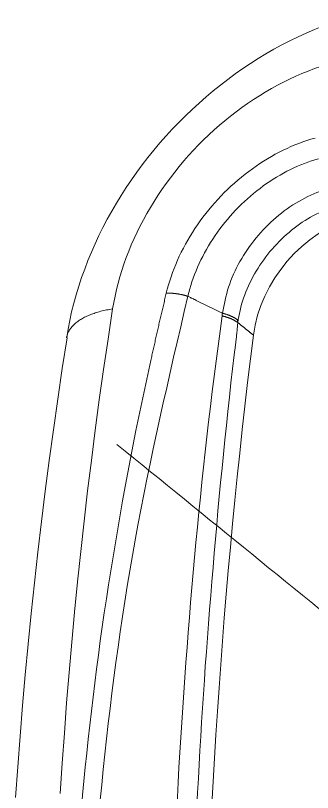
# Model space of a CAD drawing. Header units: inches. Extents: x 0 to 40, y 35.9 to 64.1.
# Drawn here: x 13.197 to 13.884, y 59.457 to 61.256 of the extents above; entities that cross this region are included whole.
import ezdxf

# ---------------------------------------------------------------- set-up
doc = ezdxf.new("R2010")
doc.units = ezdxf.units.IN
doc.header["$MEASUREMENT"] = 0
doc.linetypes.add('AI-Linetype-1', pattern=[3.197172, 1.480796, -0.572126, 0.572126, -0.572126])
doc.layers.add('1', color=7, linetype='Continuous')
doc.layers.add('2', color=7, linetype='Continuous')

# ---------------------------------------------------------------- blocks, each defined once
blk = doc.blocks.new('block 717')
at = {"layer": '1', "color": 23, "linetype": 'AI-Linetype-1', "lineweight": 13, "true_color": 0xcc7f66}
blk.add_lwpolyline([(14.4078, 59.4695), (14.3883, 59.4853), (14.3687, 59.5012), (14.3492, 59.5171), (14.3297, 59.5329), (14.3102, 59.5488), (14.2906, 59.5647), (14.2711, 59.5805), (14.2516, 59.5964), (14.2321, 59.6123), (14.2126, 59.6281), (14.193, 59.644), (14.1735, 59.6599), (14.154, 59.6757), (14.1345, 59.6916), (14.115, 59.7075), (14.0954, 59.7233), (14.0759, 59.7392), (14.0564, 59.7551), (14.0369, 59.771), (14.0173, 59.7868), (13.9978, 59.8027), (13.9783, 59.8186), (13.9588, 59.8344), (13.9393, 59.8503), (13.9197, 59.8662), (13.9002, 59.882), (13.8807, 59.8979), (13.8612, 59.9138), (13.8417, 59.9296), (13.8221, 59.9455), (13.8026, 59.9614), (13.7831, 59.9772), (13.7636, 59.9931), (13.744, 60.009), (13.7245, 60.0248), (13.705, 60.0407), (13.6855, 60.0566), (13.666, 60.0724), (13.6464, 60.0883), (13.6269, 60.1042), (13.6074, 60.1201), (13.5879, 60.1359), (13.5684, 60.1518), (13.5488, 60.1677), (13.5293, 60.1835), (13.5098, 60.1994), (13.4903, 60.2153), (13.4707, 60.2311), (13.4512, 60.247), (13.4317, 60.2629)], dxfattribs=at)
blk = doc.blocks.new('block 1205')
at = {"layer": '2', "color": 7, "lineweight": 18, "true_color": 0xffffff}
blk.add_open_spline([(13.9816, 60.7893), (13.8634, 60.7568), (13.7631, 60.6395), (13.7477, 60.5157)], degree=3, dxfattribs=at)
blk = doc.blocks.new('block 1206')
at = {"layer": '2', "color": 7, "lineweight": 18, "true_color": 0xffffff}
blk.add_open_spline([(13.7477, 60.5157), (13.6026, 59.3476), (13.5941, 58.2042), (13.7224, 57.1113)], degree=3, dxfattribs=at)
blk = doc.blocks.new('block 1602')
at = {"layer": '2', "color": 7, "lineweight": 18, "true_color": 0xffffff}
blk.add_lwpolyline([(13.3164, 60.5091), (13.3054, 60.4383), (13.2948, 60.3674), (13.2847, 60.2966), (13.275, 60.2257), (13.2658, 60.1548), (13.2571, 60.0839), (13.2488, 60.013), (13.2409, 59.942), (13.2334, 59.8711), (13.2264, 59.8001), (13.2197, 59.7292), (13.2134, 59.6582), (13.2076, 59.5872), (13.2022, 59.5163), (13.1972, 59.4453)], dxfattribs=at)
blk = doc.blocks.new('block 1611')
at = {"layer": '2', "color": 7, "lineweight": 18, "true_color": 0xffffff}
blk.add_lwpolyline([(13.9863, 61.2557), (13.9667, 61.2507), (13.9471, 61.245), (13.9277, 61.2384), (13.9084, 61.2311), (13.8892, 61.2232), (13.8701, 61.2149), (13.8511, 61.2063), (13.8323, 61.1971), (13.8137, 61.1875), (13.7952, 61.1775), (13.7769, 61.1669), (13.7587, 61.156), (13.7408, 61.1446), (13.7231, 61.1327), (13.7056, 61.1204), (13.6883, 61.1078), (13.6713, 61.0947), (13.6545, 61.0812), (13.6381, 61.0673), (13.6219, 61.0531), (13.606, 61.0385), (13.5904, 61.0236), (13.5751, 61.0083), (13.5601, 60.9927), (13.5455, 60.9768), (13.5312, 60.9606), (13.5172, 60.9441), (13.5037, 60.9273), (13.4905, 60.9102), (13.4777, 60.8929), (13.4653, 60.8753), (13.4533, 60.8574), (13.4417, 60.8394), (13.4305, 60.8211), (13.4197, 60.8026), (13.4094, 60.784), (13.3996, 60.7651), (13.3901, 60.7461), (13.3812, 60.727), (13.3727, 60.7076), (13.3647, 60.6882), (13.3573, 60.6686), (13.3502, 60.649), (13.3436, 60.6292), (13.3375, 60.6094), (13.3319, 60.5895), (13.3269, 60.5696), (13.3226, 60.5496), (13.319, 60.5295), (13.3161, 60.5094)], dxfattribs=at)
blk = doc.blocks.new('block 1639')
at = {"layer": '2', "color": 7, "lineweight": 18, "true_color": 0xffffff}
blk.add_open_spline([(13.676, 60.5665), (13.676, 60.5664), (13.676, 60.5663), (13.676, 60.5663), (13.676, 60.5662), (13.676, 60.5661), (13.676, 60.5661), (13.6759, 60.5659), (13.6759, 60.5658), (13.6759, 60.5658), (13.6759, 60.5657), (13.6759, 60.5656), (13.6759, 60.5656), (13.6759, 60.5654), (13.6758, 60.5653), (13.6758, 60.5653), (13.6758, 60.5652), (13.6758, 60.5651), (13.6758, 60.5651), (13.6758, 60.5649), (13.6758, 60.5648), (13.6758, 60.5648), (13.6757, 60.5647), (13.6757, 60.5646), (13.6757, 60.5646), (13.6757, 60.5644), (13.6757, 60.5643), (13.6757, 60.5643), (13.6757, 60.5642), (13.6756, 60.5641), (13.6756, 60.5641), (13.6756, 60.564), (13.6756, 60.5638), (13.6756, 60.5638), (13.6756, 60.5637), (13.6755, 60.5636), (13.6755, 60.5636), (13.6755, 60.5635), (13.6755, 60.5633), (13.6755, 60.5633), (13.6755, 60.5632), (13.6755, 60.5631), (13.6755, 60.5631), (13.6755, 60.563), (13.6754, 60.5628), (13.6754, 60.5628), (13.6754, 60.5627), (13.6754, 60.5626), (13.6754, 60.5626), (13.6754, 60.5625), (13.6754, 60.5623), (13.6754, 60.5623), (13.6753, 60.5622), (13.6753, 60.5621), (13.6753, 60.5621), (13.6753, 60.562), (13.6753, 60.5618), (13.6753, 60.5618), (13.6753, 60.5617), (13.6753, 60.5616), (13.6753, 60.5616), (13.6752, 60.5615), (13.6752, 60.5613), (13.6752, 60.5613), (13.6752, 60.5612), (13.6752, 60.5611), (13.6752, 60.5611), (13.6752, 60.561), (13.6752, 60.5609), (13.6752, 60.5609), (13.6751, 60.5607), (13.6751, 60.5606), (13.6751, 60.5606), (13.6751, 60.5605), (13.6751, 60.5604), (13.6751, 60.5604)], degree=3, knots=[0, 0, 0, 0, 1, 1, 1, 2, 2, 2, 3, 3, 3, 4, 4, 4, 5, 5, 5, 6, 6, 6, 7, 7, 7, 8, 8, 8, 9, 9, 9, 10, 10, 10, 11, 11, 11, 12, 12, 12, 13, 13, 13, 14, 14, 14, 15, 15, 15, 16, 16, 16, 17, 17, 17, 18, 18, 18, 19, 19, 19, 20, 20, 20, 21, 21, 21, 22, 22, 22, 23, 23, 23, 24, 24, 24, 25, 25, 25, 25], dxfattribs=at)
blk = doc.blocks.new('block 1651')
at = {"layer": '2', "color": 7, "lineweight": 18, "true_color": 0xffffff}
blk.add_lwpolyline([(13.4219, 60.5766), (13.4112, 60.5063), (13.401, 60.436), (13.3911, 60.3657), (13.3817, 60.2955), (13.3727, 60.2253), (13.3641, 60.1551), (13.3559, 60.085), (13.3481, 60.0148), (13.3408, 59.9447), (13.3338, 59.8746), (13.3273, 59.8046), (13.3212, 59.7345), (13.3154, 59.6645), (13.3102, 59.5945), (13.3053, 59.5246), (13.3008, 59.4546)], dxfattribs=at)
blk = doc.blocks.new('block 1696')
at = {"layer": '2', "color": 7, "lineweight": 18, "true_color": 0xffffff}
blk.add_lwpolyline([(13.7117, 60.5448), (13.7124, 60.5442), (13.7131, 60.5437), (13.7139, 60.5431), (13.7146, 60.5425), (13.7153, 60.5419), (13.716, 60.5413), (13.7167, 60.5407), (13.7175, 60.5402), (13.7182, 60.5396), (13.7189, 60.539), (13.7196, 60.5384), (13.7204, 60.5378), (13.7211, 60.5373), (13.7218, 60.5367), (13.7225, 60.5361), (13.7232, 60.5355), (13.724, 60.5349), (13.7247, 60.5343), (13.7254, 60.5338), (13.7261, 60.5332), (13.7268, 60.5326), (13.7276, 60.532), (13.7283, 60.5314), (13.729, 60.5308), (13.7297, 60.5303), (13.7304, 60.5297), (13.7312, 60.5291), (13.7319, 60.5285), (13.7326, 60.5279), (13.7333, 60.5273), (13.734, 60.5268), (13.7348, 60.5262), (13.7355, 60.5256), (13.7362, 60.525), (13.7369, 60.5244), (13.7376, 60.5239), (13.7384, 60.5233), (13.7391, 60.5227), (13.7398, 60.5221), (13.7405, 60.5215), (13.7413, 60.5209), (13.742, 60.5204), (13.7427, 60.5198), (13.7434, 60.5192), (13.7441, 60.5186), (13.7449, 60.518), (13.7456, 60.5174), (13.7463, 60.5169), (13.747, 60.5163), (13.7477, 60.5157)], dxfattribs=at)
blk = doc.blocks.new('block 1700')
at = {"layer": '2', "color": 7, "lineweight": 18, "true_color": 0xffffff}
blk.add_lwpolyline([(13.7117, 60.5448), (13.7112, 60.5452), (13.7106, 60.5456), (13.7101, 60.5459), (13.7096, 60.5463), (13.709, 60.5467), (13.7085, 60.547), (13.7079, 60.5474), (13.7073, 60.5477), (13.7068, 60.5481), (13.7062, 60.5484), (13.7056, 60.5488), (13.705, 60.5492), (13.7044, 60.5495), (13.7037, 60.5499), (13.7031, 60.5502), (13.7024, 60.5506), (13.7018, 60.5509), (13.7011, 60.5512), (13.7004, 60.5516), (13.6997, 60.5519), (13.699, 60.5522), (13.6983, 60.5525), (13.6975, 60.5529), (13.6968, 60.5532), (13.696, 60.5535), (13.6953, 60.5539), (13.6945, 60.5542), (13.6938, 60.5545), (13.693, 60.5548), (13.6922, 60.5551), (13.6914, 60.5554), (13.6906, 60.5557), (13.6898, 60.556), (13.689, 60.5563), (13.6882, 60.5566), (13.6873, 60.5569), (13.6865, 60.5572), (13.6856, 60.5574), (13.6848, 60.5577), (13.6839, 60.558), (13.6831, 60.5582), (13.6822, 60.5585), (13.6813, 60.5587), (13.6804, 60.559), (13.6795, 60.5592), (13.6786, 60.5594), (13.6778, 60.5597), (13.6769, 60.5599), (13.676, 60.5601), (13.6751, 60.5604)], dxfattribs=at)
blk = doc.blocks.new('block 1730')
at = {"layer": '2', "color": 7, "lineweight": 18, "true_color": 0xffffff}
blk.add_open_spline([(13.711, 60.5512), (13.711, 60.5511), (13.711, 60.5509), (13.711, 60.5509), (13.711, 60.5508), (13.711, 60.5507), (13.711, 60.5507), (13.711, 60.5506), (13.711, 60.5504), (13.711, 60.5504), (13.7111, 60.5503), (13.7111, 60.5502), (13.7111, 60.5502), (13.7111, 60.5501), (13.7111, 60.5499), (13.7111, 60.5499), (13.7111, 60.5498), (13.7111, 60.5497), (13.7111, 60.5497), (13.7112, 60.5495), (13.7112, 60.5494), (13.7112, 60.5494), (13.7112, 60.5493), (13.7112, 60.5492), (13.7112, 60.5492), (13.7112, 60.549), (13.7112, 60.5489), (13.7112, 60.5489), (13.7112, 60.5488), (13.7113, 60.5486), (13.7113, 60.5486), (13.7113, 60.5485), (13.7113, 60.5484), (13.7113, 60.5484), (13.7113, 60.5483), (13.7113, 60.5481), (13.7113, 60.5481), (13.7113, 60.548), (13.7113, 60.5479), (13.7113, 60.5479), (13.7114, 60.5478), (13.7114, 60.5476), (13.7114, 60.5476), (13.7114, 60.5475), (13.7114, 60.5474), (13.7114, 60.5474), (13.7114, 60.5472), (13.7114, 60.5471), (13.7114, 60.5471), (13.7114, 60.547), (13.7115, 60.5469), (13.7115, 60.5469), (13.7115, 60.5467), (13.7115, 60.5466), (13.7115, 60.5466), (13.7115, 60.5465), (13.7115, 60.5463), (13.7115, 60.5463), (13.7115, 60.5462), (13.7115, 60.5461), (13.7115, 60.5461), (13.7116, 60.546), (13.7116, 60.5458), (13.7116, 60.5458), (13.7116, 60.5457), (13.7116, 60.5456), (13.7116, 60.5456), (13.7116, 60.5455), (13.7116, 60.5453), (13.7116, 60.5453), (13.7117, 60.5452), (13.7117, 60.5451), (13.7117, 60.5451), (13.7117, 60.545), (13.7117, 60.5448), (13.7117, 60.5448)], degree=3, knots=[0, 0, 0, 0, 1, 1, 1, 2, 2, 2, 3, 3, 3, 4, 4, 4, 5, 5, 5, 6, 6, 6, 7, 7, 7, 8, 8, 8, 9, 9, 9, 10, 10, 10, 11, 11, 11, 12, 12, 12, 13, 13, 13, 14, 14, 14, 15, 15, 15, 16, 16, 16, 17, 17, 17, 18, 18, 18, 19, 19, 19, 20, 20, 20, 21, 21, 21, 22, 22, 22, 23, 23, 23, 24, 24, 24, 25, 25, 25, 25], dxfattribs=at)
blk = doc.blocks.new('block 1749')
at = {"layer": '2', "color": 7, "lineweight": 18, "true_color": 0xffffff}
blk.add_lwpolyline([(13.3628, 58.8412), (13.3634, 58.8763), (13.3641, 58.9114), (13.3649, 58.9464), (13.3657, 58.9816), (13.3667, 59.0167), (13.3679, 59.0518), (13.3693, 59.087), (13.3709, 59.1221), (13.3727, 59.1573), (13.3747, 59.1926), (13.3768, 59.2278), (13.3792, 59.263), (13.3817, 59.2983), (13.3844, 59.3336), (13.3872, 59.3689), (13.3902, 59.4042), (13.3934, 59.4395), (13.3967, 59.4749), (13.4002, 59.5102), (13.4039, 59.5455), (13.4078, 59.5809), (13.4118, 59.6162), (13.416, 59.6516), (13.4204, 59.687), (13.425, 59.7223), (13.4297, 59.7577), (13.4345, 59.7931), (13.4396, 59.8285), (13.4448, 59.8639), (13.4502, 59.8993), (13.4558, 59.9347), (13.4617, 59.9701), (13.4678, 60.0054), (13.4741, 60.0408), (13.4806, 60.0761), (13.4873, 60.1115), (13.4943, 60.1468), (13.5014, 60.1821), (13.5087, 60.2175), (13.5161, 60.2528), (13.5237, 60.2881), (13.5314, 60.3234), (13.5392, 60.3587), (13.5471, 60.394), (13.5552, 60.4292), (13.5632, 60.4645), (13.5714, 60.4998), (13.5795, 60.5351), (13.5877, 60.5704), (13.596, 60.6057)], dxfattribs=at)
blk = doc.blocks.new('block 1795')
at = {"layer": '2', "color": 7, "lineweight": 18, "true_color": 0xffffff}
blk.add_lwpolyline([(13.9234, 60.8553), (13.9162, 60.853), (13.9091, 60.8507), (13.9019, 60.8482), (13.8948, 60.8457), (13.8877, 60.8428), (13.8807, 60.8398), (13.8737, 60.8365), (13.8667, 60.833), (13.8597, 60.8293), (13.8528, 60.8254), (13.846, 60.8213), (13.8392, 60.8171), (13.8325, 60.8127), (13.8259, 60.8081), (13.8193, 60.8033), (13.8129, 60.7984), (13.8065, 60.7933), (13.8002, 60.788), (13.7941, 60.7826), (13.788, 60.777), (13.782, 60.7713), (13.7762, 60.7655), (13.7704, 60.7595), (13.7649, 60.7534), (13.7594, 60.7472), (13.7541, 60.7408), (13.7489, 60.7343), (13.7438, 60.7277), (13.7389, 60.7211), (13.7342, 60.7143), (13.7296, 60.7074), (13.7251, 60.7004), (13.7208, 60.6933), (13.7167, 60.6862), (13.7127, 60.679), (13.7089, 60.6717), (13.7052, 60.6644), (13.7018, 60.657), (13.6986, 60.6496), (13.6956, 60.6421), (13.6929, 60.6346), (13.6904, 60.6271), (13.6882, 60.6196), (13.6861, 60.612), (13.6841, 60.6045), (13.6824, 60.5969), (13.6807, 60.5893), (13.6791, 60.5817), (13.6775, 60.5741), (13.676, 60.5665)], dxfattribs=at)
blk = doc.blocks.new('block 1796')
at = {"layer": '2', "color": 7, "lineweight": 18, "true_color": 0xffffff}
blk.add_lwpolyline([(13.7117, 60.5448), (13.7128, 60.5519), (13.714, 60.559), (13.7154, 60.566), (13.7169, 60.5731), (13.7186, 60.5802), (13.7206, 60.5873), (13.7228, 60.5945), (13.7251, 60.6016), (13.7277, 60.6087), (13.7304, 60.6157), (13.7333, 60.6228), (13.7365, 60.6298), (13.7397, 60.6368), (13.7432, 60.6437), (13.7468, 60.6506), (13.7506, 60.6574), (13.7545, 60.6642), (13.7586, 60.6708), (13.7628, 60.6774), (13.7672, 60.684), (13.7718, 60.6904), (13.7764, 60.6967), (13.7813, 60.703), (13.7862, 60.7091), (13.7913, 60.7151), (13.7965, 60.721), (13.8018, 60.7267), (13.8073, 60.7324), (13.8129, 60.7379), (13.8186, 60.7433), (13.8243, 60.7485), (13.8302, 60.7536), (13.8362, 60.7586), (13.8423, 60.7635), (13.8484, 60.7682), (13.8547, 60.7727), (13.861, 60.7771), (13.8674, 60.7813), (13.8738, 60.7853), (13.8803, 60.7891), (13.8869, 60.7927), (13.8934, 60.796), (13.9001, 60.7992), (13.9068, 60.8021), (13.9135, 60.8049), (13.9202, 60.8075), (13.927, 60.81), (13.9337, 60.8125), (13.9405, 60.8148), (13.9473, 60.8172)], dxfattribs=at)
blk = doc.blocks.new('block 1799')
at = {"layer": '2', "color": 7, "lineweight": 18, "true_color": 0xffffff}
blk.add_lwpolyline([(13.9326, 61.1466), (13.9181, 61.1423), (13.9035, 61.1377), (13.8891, 61.1327), (13.8746, 61.1272), (13.8602, 61.1214), (13.8459, 61.1151), (13.8316, 61.1085), (13.8174, 61.1015), (13.8033, 61.0942), (13.7893, 61.0865), (13.7754, 61.0784), (13.7616, 61.0699), (13.748, 61.0611), (13.7345, 61.052), (13.7211, 61.0426), (13.7079, 61.0328), (13.6949, 61.0227), (13.682, 61.0123), (13.6693, 61.0017), (13.6569, 60.9907), (13.6446, 60.9794), (13.6326, 60.9678), (13.6208, 60.956), (13.6092, 60.9439), (13.5979, 60.9315), (13.5869, 60.919), (13.5761, 60.9062), (13.5657, 60.8932), (13.5555, 60.88), (13.5457, 60.8666), (13.5361, 60.8531), (13.5269, 60.8394), (13.518, 60.8255), (13.5094, 60.8114), (13.5012, 60.7973), (13.4933, 60.7829), (13.4857, 60.7685), (13.4785, 60.7539), (13.4716, 60.7393), (13.4651, 60.7246), (13.4591, 60.7099), (13.4534, 60.6952), (13.4481, 60.6804), (13.4431, 60.6656), (13.4386, 60.6508), (13.4345, 60.636), (13.4308, 60.6211), (13.4274, 60.6063), (13.4245, 60.5914), (13.4219, 60.5766)], dxfattribs=at)
blk = doc.blocks.new('block 1804')
at = {"layer": '2', "color": 7, "lineweight": 18, "true_color": 0xffffff}
blk.add_lwpolyline([(13.8904, 60.972), (13.8811, 60.9691), (13.8718, 60.9661), (13.8625, 60.963), (13.8533, 60.9597), (13.844, 60.9562), (13.8348, 60.9524), (13.8256, 60.9482), (13.8165, 60.9438), (13.8074, 60.9392), (13.7983, 60.9344), (13.7893, 60.9294), (13.7804, 60.9241), (13.7715, 60.9186), (13.7627, 60.913), (13.754, 60.9071), (13.7454, 60.901), (13.7369, 60.8947), (13.7284, 60.8882), (13.7201, 60.8816), (13.7119, 60.8747), (13.7038, 60.8677), (13.6958, 60.8605), (13.688, 60.8531), (13.6803, 60.8456), (13.6728, 60.8379), (13.6654, 60.8301), (13.6582, 60.8221), (13.6512, 60.814), (13.6443, 60.8057), (13.6376, 60.7973), (13.631, 60.7888), (13.6247, 60.7802), (13.6185, 60.7715), (13.6125, 60.7626), (13.6067, 60.7537), (13.6011, 60.7447), (13.5957, 60.7356), (13.5906, 60.7264), (13.5856, 60.7171), (13.5809, 60.7078), (13.5763, 60.6984), (13.5721, 60.689), (13.568, 60.6795), (13.5641, 60.67), (13.5605, 60.6605), (13.5571, 60.651), (13.554, 60.6414), (13.5511, 60.6319), (13.5485, 60.6223), (13.546, 60.6127)], dxfattribs=at)
blk = doc.blocks.new('block 1817')
at = {"layer": '2', "color": 7, "lineweight": 18, "true_color": 0xffffff}
blk.add_lwpolyline([(13.3152, 60.5093), (13.3155, 60.5112), (13.3159, 60.5131), (13.3164, 60.515), (13.317, 60.5169), (13.3177, 60.5188), (13.3184, 60.5206), (13.3192, 60.5224), (13.3201, 60.5242), (13.3211, 60.526), (13.3221, 60.5278), (13.3233, 60.5296), (13.3245, 60.5313), (13.3258, 60.533), (13.3272, 60.5347), (13.3287, 60.5364), (13.3302, 60.538), (13.3318, 60.5396), (13.3335, 60.5412), (13.3353, 60.5428), (13.3371, 60.5443), (13.339, 60.5458), (13.341, 60.5473), (13.3431, 60.5488), (13.3452, 60.5502), (13.3474, 60.5516), (13.3497, 60.553), (13.352, 60.5544), (13.3544, 60.5557), (13.3568, 60.557), (13.3594, 60.5582), (13.362, 60.5595), (13.3646, 60.5607), (13.3673, 60.5619), (13.3701, 60.563), (13.3729, 60.5641), (13.3758, 60.5652), (13.3788, 60.5662), (13.3818, 60.5672), (13.3848, 60.5682), (13.388, 60.5692), (13.3911, 60.57), (13.3943, 60.5709), (13.3976, 60.5718), (13.4009, 60.5726), (13.4043, 60.5733), (13.4077, 60.574), (13.4112, 60.5747), (13.4147, 60.5754), (13.4183, 60.576), (13.4219, 60.5766)], dxfattribs=at)
blk = doc.blocks.new('block 1823')
at = {"layer": '2', "color": 7, "lineweight": 18, "true_color": 0xffffff}
blk.add_lwpolyline([(13.546, 60.6127), (13.5453, 60.6096), (13.5445, 60.6065), (13.5438, 60.6034), (13.5431, 60.6003), (13.5423, 60.5972), (13.5416, 60.5941), (13.5409, 60.5909), (13.5401, 60.5878), (13.5394, 60.5847), (13.5387, 60.5816), (13.5379, 60.5785), (13.5372, 60.5754), (13.5365, 60.5723), (13.5357, 60.5692), (13.535, 60.5661), (13.5343, 60.5629), (13.5336, 60.5598), (13.5328, 60.5567), (13.5321, 60.5536), (13.5314, 60.5505), (13.5307, 60.5474), (13.53, 60.5442), (13.5292, 60.5411), (13.5285, 60.538), (13.5278, 60.5349), (13.5271, 60.5318), (13.5264, 60.5287), (13.5257, 60.5256), (13.525, 60.5225), (13.5243, 60.5193), (13.5236, 60.5162), (13.5228, 60.5131), (13.5221, 60.51), (13.5214, 60.5069), (13.5207, 60.5038), (13.52, 60.5006), (13.5193, 60.4975), (13.5186, 60.4944), (13.5179, 60.4913), (13.5172, 60.4882), (13.5165, 60.4851), (13.5158, 60.482), (13.5151, 60.4788), (13.5144, 60.4757), (13.5137, 60.4726), (13.513, 60.4695), (13.5124, 60.4664), (13.5116, 60.4633), (13.511, 60.4602), (13.5103, 60.457)], dxfattribs=at)
blk = doc.blocks.new('block 1828')
at = {"layer": '2', "color": 7, "lineweight": 18, "true_color": 0xffffff}
blk.add_lwpolyline([(13.596, 60.6057), (13.5981, 60.6141), (13.6003, 60.6226), (13.6028, 60.631), (13.6056, 60.6395), (13.6085, 60.6479), (13.6117, 60.6563), (13.6151, 60.6647), (13.6186, 60.6731), (13.6224, 60.6814), (13.6263, 60.6897), (13.6304, 60.6979), (13.6348, 60.7061), (13.6393, 60.7143), (13.644, 60.7223), (13.6488, 60.7303), (13.6539, 60.7383), (13.6591, 60.7461), (13.6645, 60.7538), (13.6701, 60.7615), (13.6758, 60.769), (13.6816, 60.7765), (13.6876, 60.7838), (13.6938, 60.791), (13.7001, 60.7981), (13.7066, 60.8051), (13.7132, 60.8119), (13.72, 60.8186), (13.7269, 60.8251), (13.7339, 60.8315), (13.741, 60.8378), (13.7483, 60.8439), (13.7556, 60.8498), (13.7631, 60.8556), (13.7706, 60.8612), (13.7782, 60.8666), (13.7859, 60.8718), (13.7937, 60.8768), (13.8015, 60.8817), (13.8094, 60.8863), (13.8173, 60.8908), (13.8253, 60.8951), (13.8333, 60.8991), (13.8414, 60.903), (13.8495, 60.9067), (13.8576, 60.9102), (13.8658, 60.9134), (13.8739, 60.9164), (13.8821, 60.9192), (13.8903, 60.9217), (13.8984, 60.9242)], dxfattribs=at)
blk = doc.blocks.new('block 1837')
at = {"layer": '2', "color": 7, "lineweight": 18, "true_color": 0xffffff}
blk.add_lwpolyline([(13.5101, 60.457), (13.5032, 60.4246), (13.4962, 60.3921), (13.4893, 60.3597), (13.4826, 60.3272), (13.476, 60.2947), (13.4695, 60.2623), (13.4632, 60.2298), (13.4571, 60.1973), (13.451, 60.1649), (13.4451, 60.1324), (13.4394, 60.0999), (13.4337, 60.0674), (13.4282, 60.0349), (13.4228, 60.0024), (13.4176, 59.9699), (13.4125, 59.9375), (13.4075, 59.905), (13.4027, 59.8725), (13.398, 59.84), (13.3934, 59.8076), (13.389, 59.7751), (13.3847, 59.7426), (13.3806, 59.7102), (13.3765, 59.6777), (13.3727, 59.6453), (13.369, 59.6128), (13.3654, 59.5804), (13.3619, 59.548), (13.3586, 59.5155), (13.3555, 59.4831), (13.3524, 59.4507), (13.3496, 59.4183), (13.3468, 59.386), (13.3442, 59.3536), (13.3417, 59.3212), (13.3394, 59.2889), (13.3371, 59.2565), (13.3351, 59.2242), (13.3331, 59.1919), (13.3313, 59.1596), (13.3297, 59.1273), (13.3282, 59.0951), (13.3269, 59.0628), (13.3257, 59.0306), (13.3248, 58.9984), (13.3239, 58.9662), (13.3232, 58.934), (13.3225, 58.9018), (13.3219, 58.8697), (13.3213, 58.8375)], dxfattribs=at)
blk = doc.blocks.new('block 1843')
at = {"layer": '2', "color": 7, "lineweight": 18, "true_color": 0xffffff}
blk.add_lwpolyline([(13.676, 60.5665), (13.6769, 60.5663), (13.6777, 60.5661), (13.6785, 60.5659), (13.6794, 60.5657), (13.6802, 60.5654), (13.681, 60.5652), (13.6819, 60.565), (13.6827, 60.5647), (13.6835, 60.5645), (13.6843, 60.5642), (13.6851, 60.564), (13.6859, 60.5637), (13.6867, 60.5634), (13.6875, 60.5631), (13.6883, 60.5629), (13.6891, 60.5626), (13.6899, 60.5623), (13.6906, 60.562), (13.6914, 60.5617), (13.6922, 60.5614), (13.6929, 60.5611), (13.6937, 60.5608), (13.6944, 60.5605), (13.6951, 60.5602), (13.6958, 60.5599), (13.6966, 60.5596), (13.6973, 60.5592), (13.698, 60.5589), (13.6987, 60.5586), (13.6994, 60.5583), (13.7, 60.5579), (13.7007, 60.5576), (13.7013, 60.5572), (13.702, 60.5569), (13.7026, 60.5566), (13.7032, 60.5562), (13.7039, 60.5559), (13.7045, 60.5555), (13.7051, 60.5552), (13.7057, 60.5548), (13.7062, 60.5544), (13.7068, 60.5541), (13.7074, 60.5537), (13.7079, 60.5534), (13.7084, 60.553), (13.709, 60.5527), (13.7095, 60.5523), (13.71, 60.5519), (13.7105, 60.5516), (13.711, 60.5512)], dxfattribs=at)
blk = doc.blocks.new('block 1844')
at = {"layer": '2', "color": 7, "lineweight": 18, "true_color": 0xffffff}
blk.add_lwpolyline([(13.596, 60.6057), (13.595, 60.606), (13.594, 60.6063), (13.593, 60.6066), (13.592, 60.6069), (13.591, 60.6072), (13.59, 60.6074), (13.589, 60.6077), (13.588, 60.608), (13.587, 60.6083), (13.586, 60.6085), (13.5849, 60.6088), (13.5839, 60.609), (13.5829, 60.6093), (13.5818, 60.6095), (13.5808, 60.6097), (13.5797, 60.6099), (13.5787, 60.6102), (13.5776, 60.6104), (13.5766, 60.6106), (13.5755, 60.6108), (13.5745, 60.6109), (13.5734, 60.6111), (13.5724, 60.6113), (13.5713, 60.6114), (13.5703, 60.6116), (13.5692, 60.6117), (13.5682, 60.6119), (13.5672, 60.612), (13.5661, 60.6121), (13.5651, 60.6122), (13.5641, 60.6123), (13.5631, 60.6124), (13.5621, 60.6125), (13.561, 60.6126), (13.5601, 60.6127), (13.5591, 60.6127), (13.5581, 60.6128), (13.5571, 60.6128), (13.5561, 60.6129), (13.5551, 60.6129), (13.5542, 60.6129), (13.5532, 60.6129), (13.5523, 60.6129), (13.5514, 60.6129), (13.5505, 60.6129), (13.5495, 60.6129), (13.5486, 60.6129), (13.5478, 60.6128), (13.5469, 60.6128), (13.546, 60.6127)], dxfattribs=at)
blk = doc.blocks.new('block 1848')
at = {"layer": '2', "color": 7, "lineweight": 18, "true_color": 0xffffff}
blk.add_lwpolyline([(13.596, 60.6057), (13.5976, 60.6049), (13.5992, 60.6041), (13.6008, 60.6033), (13.6024, 60.6025), (13.604, 60.6017), (13.6056, 60.601), (13.6072, 60.6002), (13.6088, 60.5994), (13.6104, 60.5986), (13.612, 60.5979), (13.6136, 60.5971), (13.6152, 60.5963), (13.6168, 60.5955), (13.6184, 60.5947), (13.62, 60.5939), (13.6216, 60.5931), (13.6232, 60.5924), (13.6248, 60.5916), (13.6264, 60.5908), (13.628, 60.59), (13.6296, 60.5892), (13.6312, 60.5884), (13.6328, 60.5877), (13.6344, 60.5869), (13.636, 60.5861), (13.6376, 60.5853), (13.6392, 60.5845), (13.6408, 60.5838), (13.6424, 60.583), (13.644, 60.5822), (13.6456, 60.5814), (13.6472, 60.5806), (13.6488, 60.5798), (13.6504, 60.5791), (13.652, 60.5783), (13.6536, 60.5775), (13.6552, 60.5767), (13.6568, 60.5759), (13.6584, 60.5751), (13.66, 60.5744), (13.6616, 60.5736), (13.6632, 60.5728), (13.6648, 60.572), (13.6664, 60.5712), (13.668, 60.5705), (13.6696, 60.5697), (13.6712, 60.5689), (13.6728, 60.5681), (13.6744, 60.5673), (13.676, 60.5665)], dxfattribs=at)
blk = doc.blocks.new('block 1854')
at = {"layer": '2', "color": 7, "lineweight": 18, "true_color": 0xffffff}
blk.add_lwpolyline([(13.5995, 58.8122), (13.5999, 58.8443), (13.6003, 58.8764), (13.6007, 58.9085), (13.6012, 58.9406), (13.6017, 58.9727), (13.6023, 59.0048), (13.603, 59.037), (13.6037, 59.0692), (13.6045, 59.1014), (13.6055, 59.1336), (13.6065, 59.1659), (13.6075, 59.1981), (13.6087, 59.2304), (13.6099, 59.2627), (13.6112, 59.2951), (13.6126, 59.3274), (13.614, 59.3598), (13.6155, 59.3922), (13.6171, 59.4246), (13.6187, 59.457), (13.6204, 59.4894), (13.6222, 59.5219), (13.624, 59.5543), (13.6259, 59.5868), (13.6279, 59.6193), (13.63, 59.6519), (13.6321, 59.6844), (13.6343, 59.717), (13.6365, 59.7495), (13.6389, 59.7822), (13.6413, 59.8148), (13.6437, 59.8474), (13.6463, 59.8801), (13.6489, 59.9127), (13.6515, 59.9454), (13.6543, 59.9781), (13.657, 60.0109), (13.6599, 60.0436), (13.6628, 60.0764), (13.6658, 60.1092), (13.6688, 60.142), (13.672, 60.1748), (13.6752, 60.2076), (13.6785, 60.2405), (13.6818, 60.2734), (13.6853, 60.3063), (13.6888, 60.3392), (13.6923, 60.3721), (13.6958, 60.405), (13.6994, 60.4379)], dxfattribs=at)
blk = doc.blocks.new('block 1856')
at = {"layer": '2', "color": 7, "lineweight": 18, "true_color": 0xffffff}
blk.add_lwpolyline([(13.6751, 60.5604), (13.6705, 60.5253), (13.666, 60.4903), (13.6615, 60.4552), (13.657, 60.4202), (13.6527, 60.3852), (13.6484, 60.3502), (13.6442, 60.3152), (13.6401, 60.2802), (13.6362, 60.2453), (13.6324, 60.2104), (13.6287, 60.1754), (13.6251, 60.1405), (13.6216, 60.1057), (13.6182, 60.0708), (13.6149, 60.0359), (13.6116, 60.0011), (13.6085, 59.9662), (13.6055, 59.9314), (13.6025, 59.8966), (13.5996, 59.8618), (13.5969, 59.8271), (13.5942, 59.7923), (13.5915, 59.7576), (13.589, 59.7229), (13.5865, 59.6882), (13.5842, 59.6535), (13.5819, 59.6188), (13.5797, 59.5841), (13.5775, 59.5495), (13.5755, 59.5149), (13.5736, 59.4803), (13.5717, 59.4458), (13.57, 59.4112), (13.5683, 59.3767), (13.5667, 59.3422), (13.5653, 59.3077), (13.5639, 59.2733), (13.5627, 59.2388), (13.5615, 59.2044), (13.5605, 59.1701), (13.5595, 59.1357), (13.5586, 59.1014), (13.5578, 59.0671), (13.5571, 59.0327), (13.5564, 58.9985), (13.5557, 58.9642), (13.5551, 58.9299), (13.5545, 58.8957), (13.554, 58.8614), (13.5534, 58.8271)], dxfattribs=at)
blk = doc.blocks.new('block 1859')
at = {"layer": '2', "color": 7, "lineweight": 18, "true_color": 0xffffff}
blk.add_lwpolyline([(13.6994, 60.4379), (13.6997, 60.4401), (13.6999, 60.4422), (13.7002, 60.4443), (13.7004, 60.4464), (13.7007, 60.4486), (13.701, 60.4507), (13.7012, 60.4528), (13.7015, 60.4549), (13.7017, 60.4571), (13.702, 60.4592), (13.7022, 60.4613), (13.7025, 60.4634), (13.7028, 60.4655), (13.703, 60.4677), (13.7033, 60.4698), (13.7036, 60.4719), (13.7038, 60.474), (13.7041, 60.4761), (13.7044, 60.4782), (13.7046, 60.4804), (13.7049, 60.4825), (13.7052, 60.4846), (13.7055, 60.4867), (13.7057, 60.4888), (13.706, 60.4909), (13.7063, 60.4931), (13.7065, 60.4952), (13.7068, 60.4973), (13.7071, 60.4994), (13.7073, 60.5016), (13.7076, 60.5037), (13.7078, 60.5058), (13.7081, 60.508), (13.7083, 60.5101), (13.7086, 60.5122), (13.7088, 60.5144), (13.709, 60.5165), (13.7093, 60.5187), (13.7095, 60.5209), (13.7097, 60.523), (13.7099, 60.5252), (13.7101, 60.5274), (13.7103, 60.5295), (13.7105, 60.5317), (13.7107, 60.5339), (13.7109, 60.5361), (13.7111, 60.5383), (13.7113, 60.5405), (13.7115, 60.5426), (13.7117, 60.5448)], dxfattribs=at)

msp = doc.modelspace()

# ---------------------------------------------------------------- block references
at = {"layer": '1'}
msp.add_blockref('block 717', (0, 0), dxfattribs=at)
at = {"layer": '2'}
for name in ['block 1611', 'block 1799', 'block 1804', 'block 1828', 'block 1795', 'block 1796', 'block 1205', 'block 1749', 'block 1823', 'block 1844', 'block 1848', 'block 1651', 'block 1817', 'block 1856', 'block 1639', 'block 1700', 'block 1843', 'block 1730', 'block 1859', 'block 1696', 'block 1206', 'block 1602', 'block 1837', 'block 1854']:
    msp.add_blockref(name, (0, 0), dxfattribs=at)

doc.saveas('drawing.dxf')
